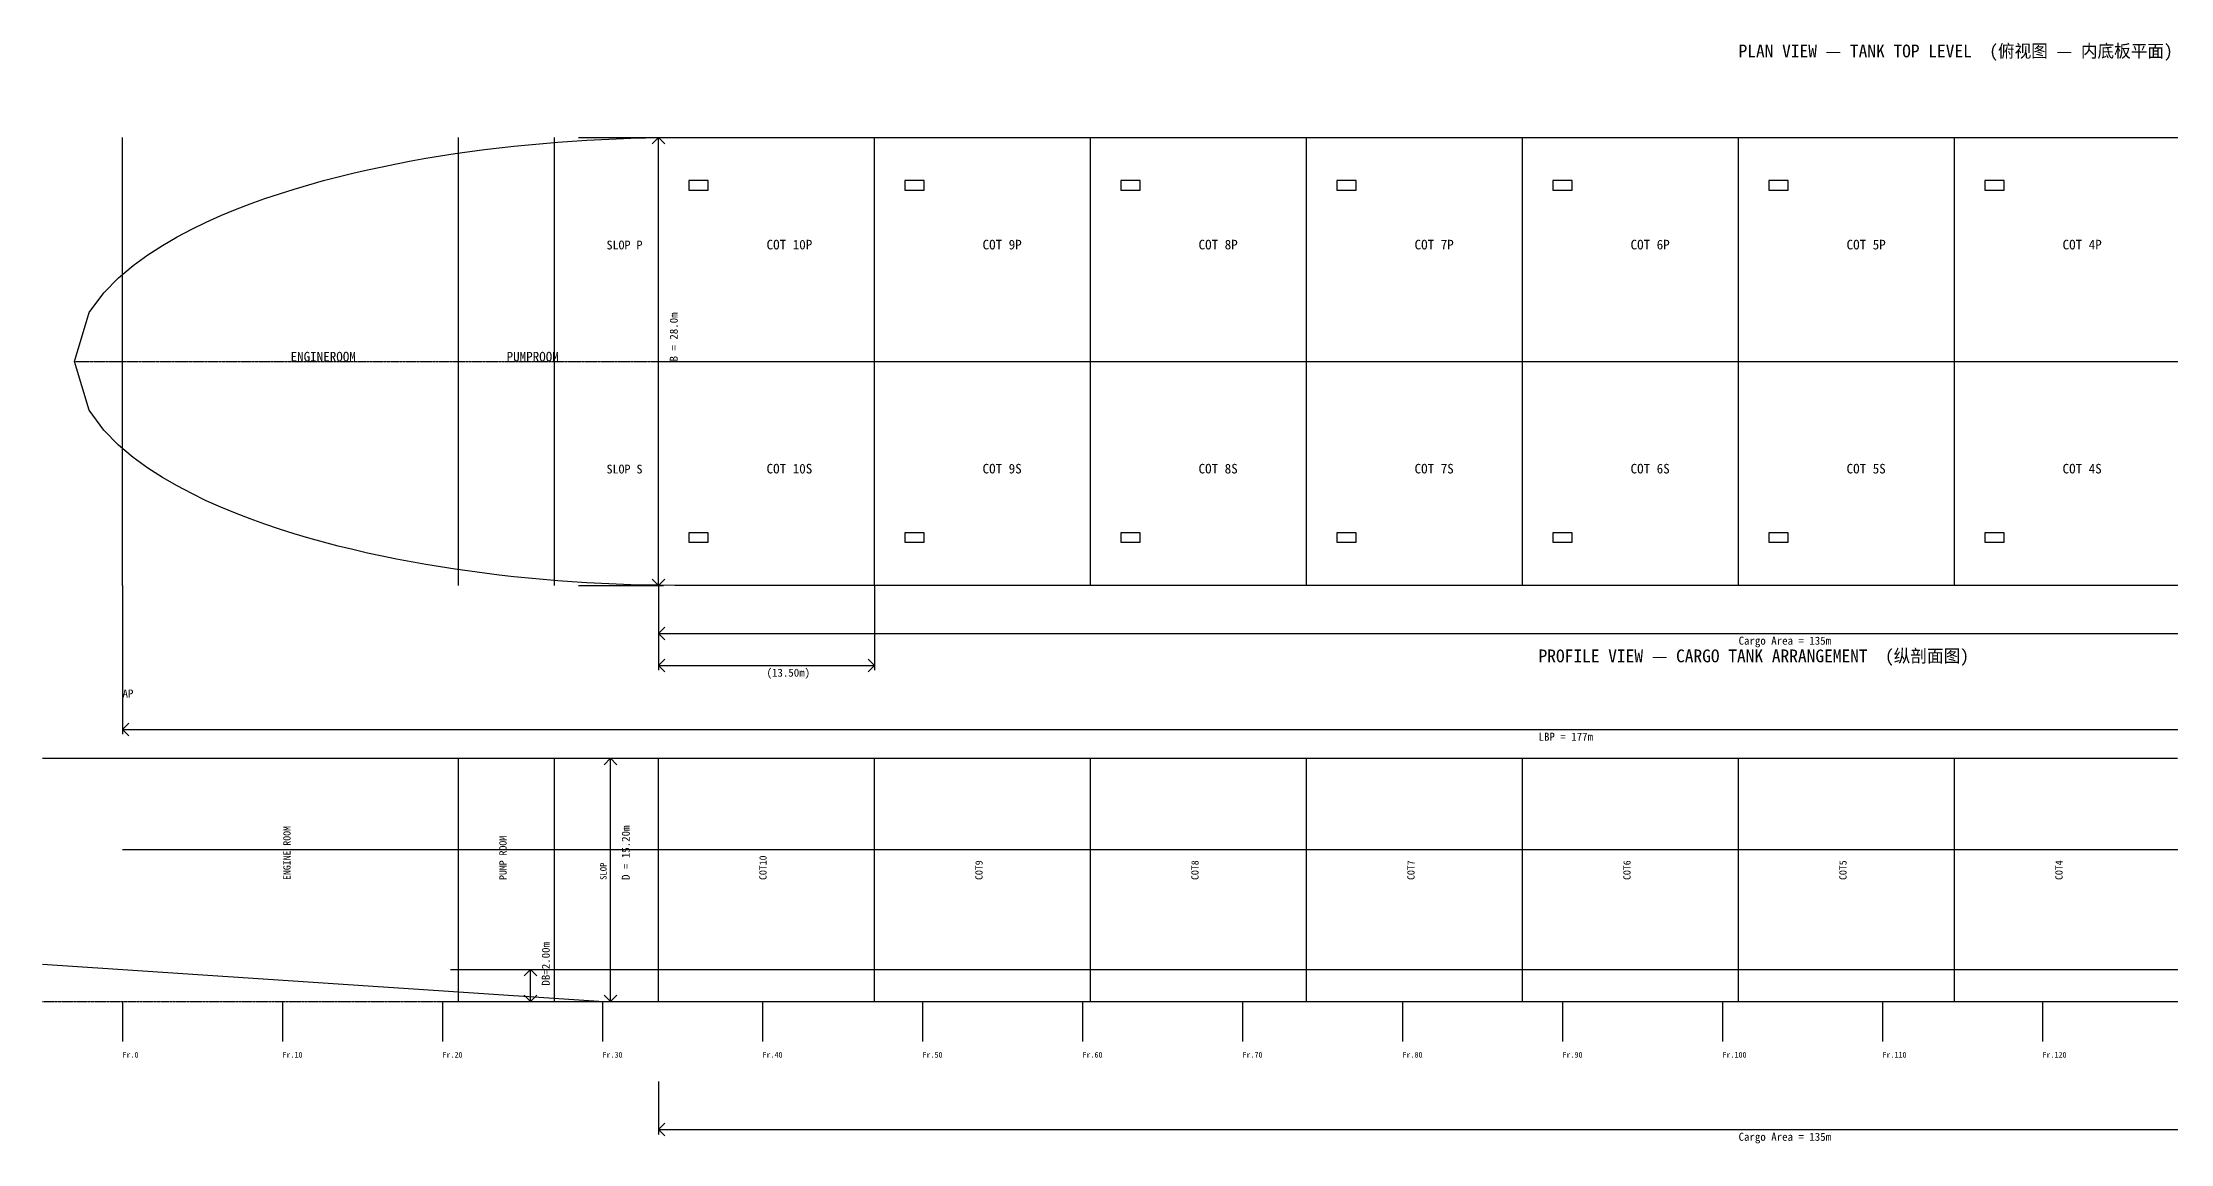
# Model space of a CAD drawing. Header units: millimetres. Extents: x -5000 to 237208, y -58632 to 19925.
# Drawn here: x -5000 to 127992, y -48865 to 19925 of the extents above; entities that cross this region are included whole.
import ezdxf

# ---------------------------------------------------------------- set-up
doc = ezdxf.new("R2010")
doc.units = ezdxf.units.MM
doc.linetypes.add('CENTER', pattern=[5.08, 3.175, -0.635, 0.635, -0.635])
for name, color, linetype in [('ANNOTATION', 4, 'Continuous'), ('BULKHEAD', 1, 'Continuous'), ('CENTERLINE', 2, 'CENTER'), ('DIMENSION', 3, 'Continuous'), ('HIDDEN', 8, 'Continuous'), ('HULL', 7, 'Continuous'), ('TEXT', 7, 'Continuous')]:
    doc.layers.add(name, color=color, linetype=linetype)

msp = doc.modelspace()

# ---------------------------------------------------------------- linework, layer by layer
at = {"layer": 'ANNOTATION'}
msp.add_line((0, -30500), (177000, -30500), dxfattribs=at)
for points in [[(35400, 10700), (36600, 10700), (36600, 11300), (35400, 11300)], [(48900, 10700), (50100, 10700), (50100, 11300), (48900, 11300)], [(62400, 10700), (63600, 10700), (63600, 11300), (62400, 11300)], [(75900, 10700), (77100, 10700), (77100, 11300), (75900, 11300)], [(89400, 10700), (90600, 10700), (90600, 11300), (89400, 11300)], [(102900, 10700), (104100, 10700), (104100, 11300), (102900, 11300)], [(116400, 10700), (117600, 10700), (117600, 11300), (116400, 11300)], [(35400, -11300), (36600, -11300), (36600, -10700), (35400, -10700)], [(48900, -11300), (50100, -11300), (50100, -10700), (48900, -10700)], [(62400, -11300), (63600, -11300), (63600, -10700), (62400, -10700)], [(75900, -11300), (77100, -11300), (77100, -10700), (75900, -10700)], [(89400, -11300), (90600, -11300), (90600, -10700), (89400, -10700)], [(102900, -11300), (104100, -11300), (104100, -10700), (102900, -10700)], [(116400, -11300), (117600, -11300), (117600, -10700), (116400, -10700)]]:
    msp.add_lwpolyline(points, close=True, dxfattribs=at)
at = {"layer": 'BULKHEAD'}
for p, q in [((0, -14000), (0, 14000)), ((21000, -14000), (21000, 14000)), ((27000, -14000), (27000, 14000)), ((27000, -14000), (27000, 14000)), ((33500, -14000), (33500, 14000)), ((33500, -14000), (33500, 14000)), ((33500, -14000), (33500, 14000)), ((47000, -14000), (47000, 14000)), ((60500, -14000), (60500, 14000)), ((74000, -14000), (74000, 14000)), ((87500, -14000), (87500, 14000)), ((101000, -14000), (101000, 14000)), ((114500, -14000), (114500, 14000)), ((21000, -40000), (21000, -24800)), ((27000, -40000), (27000, -24800)), ((33500, -40000), (33500, -24800)), ((33500, -40000), (33500, -24800)), ((47000, -40000), (47000, -24800)), ((60500, -40000), (60500, -24800)), ((74000, -40000), (74000, -24800)), ((87500, -40000), (87500, -24800)), ((101000, -40000), (101000, -24800)), ((114500, -40000), (114500, -24800))]:
    msp.add_line(p, q, dxfattribs=at)
at = {"layer": 'CENTERLINE'}
for p, q in [((-3000, 0), (180000, 0)), ((33500, 0), (168500, 0)), ((-5000, -40000), (182000, -40000))]:
    msp.add_line(p, q, dxfattribs=at)
at = {"layer": 'DIMENSION'}
for p, q in [((28500, 14000), (33800, 14000)), ((33500, 14000), (33100, 13600)), ((33500, -14000), (33500, 14000)), ((33500, 14000), (33900, 13600)), ((0, -14000), (0, -23300)), ((28500, -14000), (33800, -14000)), ((33500, -14000), (33100, -13600)), ((33500, -14000), (33900, -13600)), ((33500, -14000), (33500, -17300)), ((33500, -14000), (33500, -19300)), ((47000, -14000), (47000, -19300)), ((33500, -17000), (33900, -16600)), ((33500, -17000), (168500, -17000)), ((33500, -17000), (33900, -17400)), ((33500, -19000), (33900, -18600)), ((47000, -19000), (46600, -18600)), ((33500, -19000), (47000, -19000)), ((33500, -19000), (33900, -19400)), ((47000, -19000), (46600, -19400)), ((0, -23000), (400, -22600)), ((0, -23000), (177000, -23000)), ((0, -23000), (400, -23400)), ((25500, -24800), (30800, -24800)), ((30500, -24800), (30100, -25200)), ((30500, -40000), (30500, -24800)), ((30500, -24800), (30900, -25200)), ((20500, -38000), (25800, -38000)), ((25500, -38000), (25100, -38400)), ((25500, -40000), (25500, -38000)), ((25500, -38000), (25900, -38400)), ((25500, -40000), (25100, -39600)), ((25500, -40000), (25900, -39600)), ((30500, -40000), (30100, -39600)), ((30500, -40000), (30900, -39600)), ((0, -40000), (0, -42500)), ((10000, -40000), (10000, -42500)), ((20000, -40000), (20000, -42500)), ((20500, -40000), (25800, -40000)), ((25500, -40000), (30800, -40000)), ((30000, -40000), (30000, -42500)), ((40000, -40000), (40000, -42500)), ((50000, -40000), (50000, -42500)), ((60000, -40000), (60000, -42500)), ((70000, -40000), (70000, -42500)), ((80000, -40000), (80000, -42500)), ((90000, -40000), (90000, -42500)), ((100000, -40000), (100000, -42500)), ((110000, -40000), (110000, -42500)), ((120000, -40000), (120000, -42500)), ((33500, -45000), (33500, -48300)), ((33500, -48000), (33900, -47600)), ((33500, -48000), (168500, -48000)), ((33500, -48000), (33900, -48400))]:
    msp.add_line(p, q, dxfattribs=at)
at = {"layer": 'HIDDEN'}
msp.add_line((21000, -38000), (168500, -38000), dxfattribs=at)
at = {"layer": 'HULL'}
for points in [[(128760, -14000), (127845, -14000), (126930, -14000), (126015, -14000), (125100, -14000), (124185, -14000), (123270, -14000), (122355, -14000), (121440, -14000), (120525, -14000), (119610, -14000), (118695, -14000), (117780, -14000), (116865, -14000), (115950, -14000), (115035, -14000), (114120, -14000), (113205, -14000), (112290, -14000), (111375, -14000), (110460, -14000), (109545, -14000), (108630, -14000), (107715, -14000), (106800, -14000), (105885, -14000), (104970, -14000), (104055, -14000), (103140, -14000), (102225, -14000), (101310, -14000), (100395, -14000), (99480, -14000), (98565, -14000), (97650, -14000), (96735, -14000), (95820, -14000), (94905, -14000), (93990, -14000), (93075, -14000), (92160, -14000), (91245, -14000), (90330, -14000), (89415, -14000), (88500, -14000), (87585, -14000), (86670, -14000), (85755, -14000), (84840, -14000), (83925, -14000), (83010, -14000), (82095, -14000), (81180, -14000), (80265, -14000), (79350, -14000), (78435, -14000), (77520, -14000), (76605, -14000), (75690, -14000), (74775, -14000), (73860, -14000), (72945, -14000), (72030, -14000), (71115, -14000), (70200, -14000), (69285, -14000), (68370, -14000), (67455, -14000), (66540, -14000), (65625, -14000), (64710, -14000), (63795, -14000), (62880, -14000), (61965, -14000), (61050, -14000), (60135, -14000), (59220, -14000), (58305, -14000), (57390, -14000), (56475, -14000), (55560, -14000), (54645, -14000), (53730, -14000), (52815, -14000), (51900, -14000), (50985, -14000), (50070, -14000), (49155, -14000), (48240, -14000), (47325, -14000), (46410, -14000), (45495, -14000), (44580, -14000), (43665, -14000), (42750, -14000), (41835, -14000), (40920, -14000), (40005, -14000), (39090, -14000), (38175, -14000), (37260, -14000), (36345, -14000), (35430, -14000), (34515, -13999), (33600, -13990), (32685, -13974), (31770, -13949), (30855, -13916), (29940, -13875), (29025, -13826), (28110, -13768), (27195, -13702), (26280, -13626), (25365, -13543), (24450, -13450), (23535, -13348), (22620, -13236), (21705, -13115), (20790, -12984), (19875, -12843), (18960, -12692), (18045, -12529), (17130, -12355), (16215, -12170), (15300, -11972), (14385, -11761), (13470, -11536), (12555, -11297), (11640, -11042), (10725, -10771), (9810, -10482), (8895, -10174), (7980, -9844), (7065, -9491), (6150, -9112), (5235, -8703), (4320, -8261), (3405, -7778), (2490, -7249), (1575, -6660), (660, -5995), (-255, -5224), (-1170, -4292), (-2085, -3054), (-3000, 0), (-3000, 0), (-2085, 3054), (-1170, 4292), (-255, 5224), (660, 5995), (1575, 6660), (2490, 7249), (3405, 7778), (4320, 8261), (5235, 8703), (6150, 9112), (7065, 9491), (7980, 9844), (8895, 10174), (9810, 10482), (10725, 10771), (11640, 11042), (12555, 11297), (13470, 11536), (14385, 11761), (15300, 11972), (16215, 12170), (17130, 12355), (18045, 12529), (18960, 12692), (19875, 12843), (20790, 12984), (21705, 13115), (22620, 13236), (23535, 13348), (24450, 13450), (25365, 13543), (26280, 13626), (27195, 13702), (28110, 13768), (29025, 13826), (29940, 13875), (30855, 13916), (31770, 13949), (32685, 13974), (33600, 13990), (34515, 13999), (35430, 14000), (36345, 14000), (37260, 14000), (38175, 14000), (39090, 14000), (40005, 14000), (40920, 14000), (41835, 14000), (42750, 14000), (43665, 14000), (44580, 14000), (45495, 14000), (46410, 14000), (47325, 14000), (48240, 14000), (49155, 14000), (50070, 14000), (50985, 14000), (51900, 14000), (52815, 14000), (53730, 14000), (54645, 14000), (55560, 14000), (56475, 14000), (57390, 14000), (58305, 14000), (59220, 14000), (60135, 14000), (61050, 14000), (61965, 14000), (62880, 14000), (63795, 14000), (64710, 14000), (65625, 14000), (66540, 14000), (67455, 14000), (68370, 14000), (69285, 14000), (70200, 14000), (71115, 14000), (72030, 14000), (72945, 14000), (73860, 14000), (74775, 14000), (75690, 14000), (76605, 14000), (77520, 14000), (78435, 14000), (79350, 14000), (80265, 14000), (81180, 14000), (82095, 14000), (83010, 14000), (83925, 14000), (84840, 14000), (85755, 14000), (86670, 14000), (87585, 14000), (88500, 14000), (89415, 14000), (90330, 14000), (91245, 14000), (92160, 14000), (93075, 14000), (93990, 14000), (94905, 14000), (95820, 14000), (96735, 14000), (97650, 14000), (98565, 14000), (99480, 14000), (100395, 14000), (101310, 14000), (102225, 14000), (103140, 14000), (104055, 14000), (104970, 14000), (105885, 14000), (106800, 14000), (107715, 14000), (108630, 14000), (109545, 14000), (110460, 14000), (111375, 14000), (112290, 14000), (113205, 14000), (114120, 14000), (115035, 14000), (115950, 14000), (116865, 14000), (117780, 14000), (118695, 14000), (119610, 14000), (120525, 14000), (121440, 14000), (122355, 14000), (123270, 14000), (124185, 14000), (125100, 14000), (126015, 14000), (126930, 14000), (127845, 14000), (128760, 14000)], [(-5000, -24800), (-4060, -24800), (-3121, -24800), (-2181, -24800), (-1241, -24800), (-302, -24800), (638, -24800), (1578, -24800), (2518, -24800), (3457, -24800), (4397, -24800), (5337, -24800), (6276, -24800), (7216, -24800), (8156, -24800), (9095, -24800), (10035, -24800), (10975, -24800), (11915, -24800), (12854, -24800), (13794, -24800), (14734, -24800), (15673, -24800), (16613, -24800), (17553, -24800), (18492, -24800), (19432, -24800), (20372, -24800), (21312, -24800), (22251, -24800), (23191, -24800), (24131, -24800), (25070, -24800), (26010, -24800), (26950, -24800), (27889, -24800), (28829, -24800), (29769, -24800), (30709, -24800), (31648, -24800), (32588, -24800), (33528, -24800), (34467, -24800), (35407, -24800), (36347, -24800), (37286, -24800), (38226, -24800), (39166, -24800), (40106, -24800), (41045, -24800), (41985, -24800), (42925, -24800), (43864, -24800), (44804, -24800), (45744, -24800), (46683, -24800), (47623, -24800), (48563, -24800), (49503, -24800), (50442, -24800), (51382, -24800), (52322, -24800), (53261, -24800), (54201, -24800), (55141, -24800), (56080, -24800), (57020, -24800), (57960, -24800), (58899, -24800), (59839, -24800), (60779, -24800), (61719, -24800), (62658, -24800), (63598, -24800), (64538, -24800), (65477, -24800), (66417, -24800), (67357, -24800), (68296, -24800), (69236, -24800), (70176, -24800), (71116, -24800), (72055, -24800), (72995, -24800), (73935, -24800), (74874, -24800), (75814, -24800), (76754, -24800), (77693, -24800), (78633, -24800), (79573, -24800), (80513, -24800), (81452, -24800), (82392, -24800), (83332, -24800), (84271, -24800), (85211, -24800), (86151, -24800), (87090, -24800), (88030, -24800), (88970, -24800), (89910, -24800), (90849, -24800), (91789, -24800), (92729, -24800), (93668, -24800), (94608, -24800), (95548, -24800), (96487, -24800), (97427, -24800), (98367, -24800), (99307, -24800), (100246, -24800), (101186, -24800), (102126, -24800), (103065, -24800), (104005, -24800), (104945, -24800), (105884, -24800), (106824, -24800), (107764, -24800), (108704, -24800), (109643, -24800), (110583, -24800), (111523, -24800), (112462, -24800), (113402, -24800), (114342, -24800), (115281, -24800), (116221, -24800), (117161, -24800), (118101, -24800), (119040, -24800), (119980, -24800), (120920, -24800), (121859, -24800), (122799, -24800), (123739, -24800), (124678, -24800), (125618, -24800), (126558, -24800), (127497, -24800), (128437, -24800)], [(-5000, -37667), (-4060, -37729), (-3121, -37792), (-2181, -37855), (-1241, -37917), (-302, -37980), (638, -38043), (1578, -38105), (2518, -38168), (3457, -38230), (4397, -38293), (5337, -38356), (6276, -38418), (7216, -38481), (8156, -38544), (9095, -38606), (10035, -38669), (10975, -38732), (11915, -38794), (12854, -38857), (13794, -38920), (14734, -38982), (15673, -39045), (16613, -39108), (17553, -39170), (18492, -39233), (19432, -39295), (20372, -39358), (21312, -39421), (22251, -39483), (23191, -39546), (24131, -39609), (25070, -39671), (26010, -39734), (26950, -39797), (27889, -39859), (28829, -39922), (29769, -39985), (30709, -40000), (31648, -40000), (32588, -40000), (33528, -40000), (34467, -40000), (35407, -40000), (36347, -40000), (37286, -40000), (38226, -40000), (39166, -40000), (40106, -40000), (41045, -40000), (41985, -40000), (42925, -40000), (43864, -40000), (44804, -40000), (45744, -40000), (46683, -40000), (47623, -40000), (48563, -40000), (49503, -40000), (50442, -40000), (51382, -40000), (52322, -40000), (53261, -40000), (54201, -40000), (55141, -40000), (56080, -40000), (57020, -40000), (57960, -40000), (58899, -40000), (59839, -40000), (60779, -40000), (61719, -40000), (62658, -40000), (63598, -40000), (64538, -40000), (65477, -40000), (66417, -40000), (67357, -40000), (68296, -40000), (69236, -40000), (70176, -40000), (71116, -40000), (72055, -40000), (72995, -40000), (73935, -40000), (74874, -40000), (75814, -40000), (76754, -40000), (77693, -40000), (78633, -40000), (79573, -40000), (80513, -40000), (81452, -40000), (82392, -40000), (83332, -40000), (84271, -40000), (85211, -40000), (86151, -40000), (87090, -40000), (88030, -40000), (88970, -40000), (89910, -40000), (90849, -40000), (91789, -40000), (92729, -40000), (93668, -40000), (94608, -40000), (95548, -40000), (96487, -40000), (97427, -40000), (98367, -40000), (99307, -40000), (100246, -40000), (101186, -40000), (102126, -40000), (103065, -40000), (104005, -40000), (104945, -40000), (105884, -40000), (106824, -40000), (107764, -40000), (108704, -40000), (109643, -40000), (110583, -40000), (111523, -40000), (112462, -40000), (113402, -40000), (114342, -40000), (115281, -40000), (116221, -40000), (117161, -40000), (118101, -40000), (119040, -40000), (119980, -40000), (120920, -40000), (121859, -40000), (122799, -40000), (123739, -40000), (124678, -40000), (125618, -40000), (126558, -40000), (127497, -40000), (128437, -40000)]]:
    msp.add_lwpolyline(points, dxfattribs=at)

# ---------------------------------------------------------------- texts
at = {"layer": 'DIMENSION'}
for s, p in [('Fr.0', (0, -43500)), ('Fr.10', (10000, -43500)), ('Fr.20', (20000, -43500)), ('Fr.30', (30000, -43500)), ('Fr.40', (40000, -43500)), ('Fr.50', (50000, -43500)), ('Fr.60', (60000, -43500)), ('Fr.70', (70000, -43500)), ('Fr.80', (80000, -43500)), ('Fr.90', (90000, -43500)), ('Fr.100', (100000, -43500)), ('Fr.110', (110000, -43500)), ('Fr.120', (120000, -43500))]:
    msp.add_text(s, height=350, dxfattribs=at).set_placement(p)
at = {"layer": 'TEXT'}
for s, height, p in [('PLAN VIEW — TANK TOP LEVEL  (俯视图 — 内底板平面)', 800, (101000, 19000)), ('SLOP P', 550, (30250, 7000)), ('COT 10P', 600, (40250, 7000)), ('COT 9P', 600, (53750, 7000)), ('COT 8P', 600, (67250, 7000)), ('COT 7P', 600, (80750, 7000)), ('COT 6P', 600, (94250, 7000)), ('COT 5P', 600, (107750, 7000)), ('COT 4P', 600, (121250, 7000)), ('ENGINEROOM', 600, (10500, 0)), ('PUMPROOM', 600, (24000, 0)), ('SLOP S', 550, (30250, -7000)), ('COT 10S', 600, (40250, -7000)), ('COT 9S', 600, (53750, -7000)), ('COT 8S', 600, (67250, -7000)), ('COT 7S', 600, (80750, -7000)), ('COT 6S', 600, (94250, -7000)), ('COT 5S', 600, (107750, -7000)), ('COT 4S', 600, (121250, -7000)), ('Cargo Area = 135m', 500, (101000, -17700)), ('PROFILE VIEW — CARGO TANK ARRANGEMENT  (纵剖面图)', 800, (88500, -18800)), ('(13.50m)', 500, (40250, -19700)), ('AP', 500, (0, -21000)), ('LBP = 177m', 500, (88500, -23700)), ('Cargo Area = 135m', 500, (101000, -48700))]:
    msp.add_text(s, height=height, dxfattribs=at).set_placement(p)
for s, height, p in [('B = 28.0m', 500, (34700, 0)), ('ENGINE ROOM', 450, (10500, -32400)), ('D = 15.20m', 500, (31700, -32400)), ('PUMP ROOM', 450, (24000, -32400)), ('SLOP', 400, (30250, -32400)), ('COT10', 450, (40250, -32400)), ('COT9', 450, (53750, -32400)), ('COT8', 450, (67250, -32400)), ('COT7', 450, (80750, -32400)), ('COT6', 450, (94250, -32400)), ('COT5', 450, (107750, -32400)), ('COT4', 450, (121250, -32400)), ('DB=2.00m', 500, (26700, -39000))]:
    msp.add_text(s, height=height, rotation=90, dxfattribs=at).set_placement(p)

doc.saveas('drawing.dxf')
